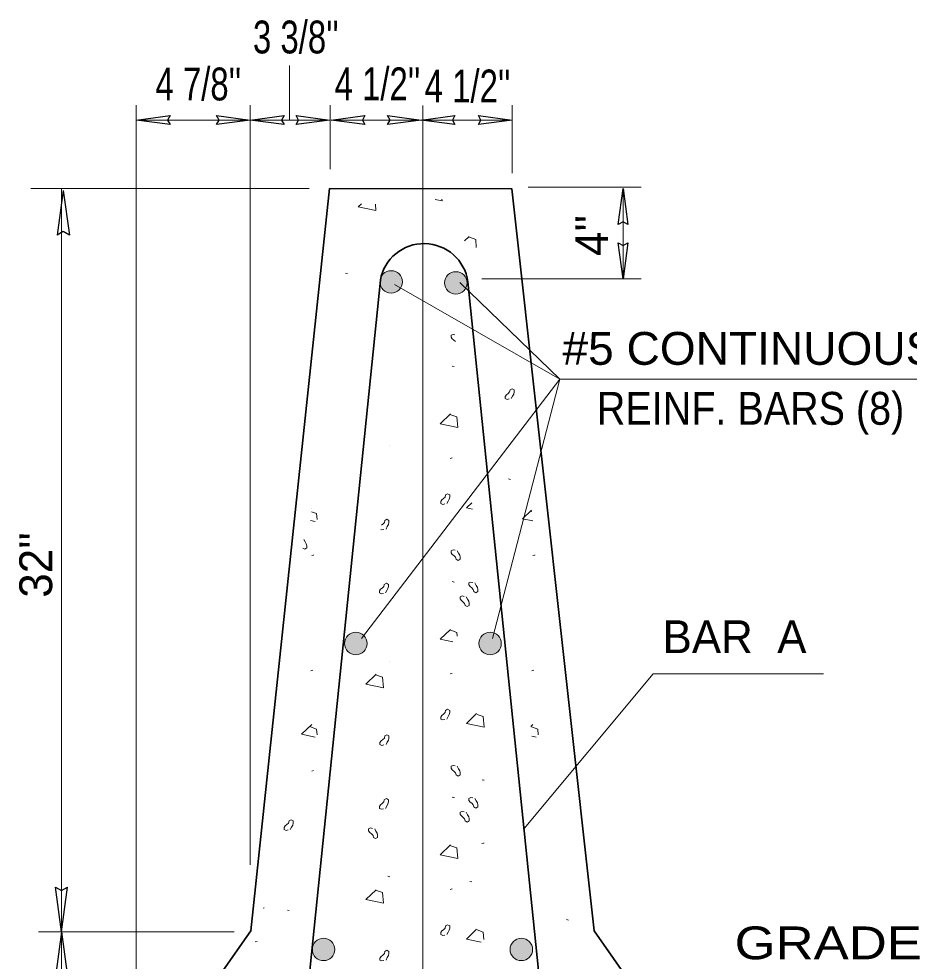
# Model space of a CAD drawing. Extents: x 124 to 525, y -471 to -16.
# Drawn here: x 244.82 to 278.72, y -226.86 to -190.98 of the extents above; entities that cross this region are included whole.
import ezdxf

# ---------------------------------------------------------------- set-up
doc = ezdxf.new("R2010")
doc.units = 0
doc.header["$LTSCALE"] = 0.5
doc.layers.add('1', color=7, linetype='Continuous', lineweight=13)

msp = doc.modelspace()

# ---------------------------------------------------------------- hatches: boundary and pattern name
at = {"layer": '1'}
for points in [[(258.5736, -200.9943, 1), (259.4292, -200.9943, 1)], [(261.0316, -201.0327, 1), (261.8872, -201.0327, 1)], [(257.2276, -214.7625, 1), (258.0832, -214.7625, 1)], [(262.3357, -214.7625, 1), (263.1912, -214.7625, 1)], [(255.9985, -226.409, 1), (256.8541, -226.409, 1)], [(263.5264, -226.409, 1), (264.3819, -226.409, 1)]]:
    msp.add_hatch(color=256, dxfattribs=at).paths.add_polyline_path(points)

# ---------------------------------------------------------------- linework, layer by layer
for p, q in [((255.1219, -194.8095), (255.1219, -192.7604)), ((249.2947, -230.9325), (249.2947, -194.2644)), ((253.6364, -223.1931), (253.6364, -194.2644)), ((256.6767, -194.2644), (256.6767, -196.7072)), ((260.199, -194.2823), (260.199, -244.4792)), ((263.6025, -194.2644), (263.6025, -196.8558)), ((249.2947, -194.8315), (253.6364, -194.8315)), ((249.2988, -194.8315), (249.2947, -194.8315)), ((253.6322, -194.8315), (253.6364, -194.8315)), ((256.6613, -194.8315), (253.6364, -194.8315)), ((253.6406, -194.8315), (253.6364, -194.8315)), ((256.6572, -194.8315), (256.6613, -194.8315)), ((256.7203, -194.8315), (256.7162, -194.8315)), ((256.7203, -194.8315), (256.7162, -194.8315)), ((260.14, -194.8315), (260.1442, -194.8315)), ((260.1483, -194.8315), (260.1442, -194.8315)), ((263.5983, -194.8315), (263.6025, -194.8315)), ((255.873, -197.4341), (245.2815, -197.4341)), ((264.2096, -197.3902), (268.5176, -197.3902)), ((267.8252, -200.8715), (267.8252, -197.4378)), ((267.8252, -197.4423), (267.8252, -197.4378)), ((261.9664, -199.2646), (261.7939, -199.4303)), ((262.4493, -200.8715), (268.5176, -200.8715)), ((267.8252, -200.867), (267.8252, -200.8715)), ((265.4231, -204.7023), (259.1203, -201.0988)), ((265.4231, -204.7023), (261.6103, -201.0209)), ((265.4231, -204.7023), (257.8753, -214.5715)), ((265.4231, -204.7023), (262.8553, -214.5715)), ((265.4231, -204.7023), (279.2737, -204.7023)), ((258.9469, -207.2303), (258.9481, -207.2316)), ((255.9781, -209.6362), (255.9777, -209.6367)), ((264.3525, -209.7365), (264.3439, -209.7336)), ((255.9307, -210.0823), (256.0996, -210.1176)), ((258.9462, -215.435), (258.9481, -215.4371)), ((264.3944, -217.8417), (264.3117, -217.9212)), ((264.3527, -218.289), (264.5159, -218.3231)), ((253.0182, -225.7404), (245.5766, -225.7404))]:
    msp.add_line(p, q, dxfattribs=at)
at = {"layer": '1', "lineweight": 25}
for p, q in [((246.5127, -197.5091), (246.2787, -199.2121)), ((246.5127, -197.5091), (246.7467, -199.2121)), ((246.448, -225.7404), (246.214, -224.0374)), ((246.448, -225.7404), (246.682, -224.0374)), ((246.448, -225.7404), (246.214, -227.4434)), ((246.448, -225.7404), (246.682, -227.4434))]:
    msp.add_line(p, q, dxfattribs=at)
at = {"layer": '1', "lineweight": 35}
for p, q in [((258.5871, -200.9302), (254.4784, -241.0893)), ((261.9206, -200.9882), (266.0389, -241.2413))]:
    msp.add_line(p, q, dxfattribs=at)
at = {"layer": '1', "lineweight": 25}
for points in [[(249.2947, -194.8315), (250.5783, -194.6589), (250.4794, -194.8315), (250.5783, -195.0041)], [(253.6364, -194.8315), (252.3528, -195.0041), (252.4517, -194.8315), (252.3528, -194.6589)], [(253.6364, -194.8315), (254.92, -194.6589), (254.8212, -194.8315), (254.92, -195.0041)], [(256.6613, -194.8315), (255.3777, -195.0041), (255.4766, -194.8315), (255.3777, -194.6589)], [(256.7162, -194.8315), (257.9998, -194.6589), (257.9009, -194.8315), (257.9998, -195.0041)], [(256.7162, -194.8315), (257.9998, -194.6589), (257.9009, -194.8315), (257.9998, -195.0041)], [(260.1442, -194.8315), (258.8605, -195.0041), (258.9594, -194.8315), (258.8605, -194.6589)], [(260.1442, -194.8315), (261.4278, -194.6589), (261.3289, -194.8315), (261.4278, -195.0041)], [(263.6025, -194.8315), (262.3188, -195.0041), (262.4178, -194.8315), (262.3188, -194.6589)], [(267.8252, -197.4378), (268.0094, -198.807), (267.8252, -198.7016), (267.6411, -198.807)], [(267.8252, -200.8715), (267.6411, -199.5023), (267.8252, -199.6077), (268.0094, -199.5023)]]:
    msp.add_lwpolyline(points, close=True, dxfattribs=at)
at = {"layer": '1'}
for points in [[(256.7162, -194.8315), (260.1442, -194.8315), (263.6025, -194.8315)], [(246.448, -197.4341), (246.448, -225.7404), (246.448, -234.7127)], [(257.8667, -198.0214), (257.7455, -198.138), (258.416, -198.2782), (258.397, -198.0299)], [(260.6694, -197.8545), (260.9355, -197.9101), (260.9308, -197.8493)], [(262.2397, -199.6813), (262.2159, -199.3738), (261.9821, -199.2957)], [(257.2628, -200.6559), (257.3362, -200.6746), (257.3382, -200.6767)], [(261.4448, -203.2662), (261.3894, -203.2109), (261.3271, -203.1639), (261.2802, -203.1016), (261.2804, -203.0238), (261.3584, -202.9924), (261.4182, -203.0043)], [(261.3212, -204.1997), (261.3945, -204.2184), (261.3965, -204.2206)], [(263.5726, -205.4346), (263.6192, -205.3407), (263.6661, -205.2629), (263.6817, -205.1849), (263.6817, -205.1069), (263.6039, -205.0602), (263.5256, -205.1069), (263.5099, -205.1849), (263.4477, -205.2471), (263.3852, -205.2941), (263.3386, -205.3564), (263.3388, -205.4344), (263.4166, -205.4656), (263.4946, -205.4502)], [(261.2527, -206.0221), (260.8629, -206.3966), (261.5336, -206.5369), (261.5023, -206.1312), (261.2684, -206.0532)], [(261.3212, -207.6927), (261.2481, -207.7116), (261.2459, -207.7136)], [(263.4624, -208.4975), (263.5358, -208.5162), (263.5378, -208.5183)], [(261.1181, -209.4338), (261.1649, -209.3402), (261.2116, -209.2621), (261.2272, -209.1842), (261.2272, -209.1059), (261.1492, -209.0594), (261.0712, -209.1062), (261.0554, -209.1842), (260.9932, -209.2464), (260.9307, -209.2934), (260.8841, -209.3556), (260.8841, -209.4338), (260.9621, -209.4649), (261.0401, -209.4494)], [(262.0686, -209.4043), (261.8631, -209.6017), (262.0935, -209.65)], [(256.1792, -210.0377), (256.1617, -209.8117), (255.9661, -209.7464)], [(264.3464, -209.6823), (264.0046, -210.0108), (264.3928, -210.0918)], [(258.8033, -210.4042), (258.8502, -210.3107), (258.897, -210.2327), (258.9127, -210.1547), (258.9127, -210.0768), (258.8347, -210.03), (258.7567, -210.0767), (258.741, -210.1547), (258.6787, -210.217), (258.6288, -210.2544)], [(258.6113, -210.4211), (258.6475, -210.4355), (258.7253, -210.4198)], [(255.6788, -210.8004), (255.7209, -210.8846), (255.7677, -210.9624), (255.7836, -211.0404), (255.7834, -211.1186), (255.7054, -211.1652), (255.6411, -211.1267)], [(261.5141, -211.2291), (261.5609, -211.3227), (261.6078, -211.4006), (261.6236, -211.4786), (261.6234, -211.5567), (261.5454, -211.6034), (261.4676, -211.5567), (261.4518, -211.4786), (261.3894, -211.4164), (261.3271, -211.3694), (261.2802, -211.3071), (261.2804, -211.2292), (261.3584, -211.1979), (261.4361, -211.2134)], [(255.9725, -211.4107), (256.0457, -211.3921), (256.0477, -211.3899)], [(264.3888, -211.4107), (264.462, -211.3921), (264.464, -211.3899)], [(258.7836, -212.8368), (258.8306, -212.7433), (258.8773, -212.6655), (258.8931, -212.5873), (258.8929, -212.5095), (258.8149, -212.4625), (258.7369, -212.5095), (258.7212, -212.5873), (258.6591, -212.6497), (258.5964, -212.6967), (258.5498, -212.7588), (258.5498, -212.8372), (258.6277, -212.8683), (258.7057, -212.8525)], [(261.3212, -212.4052), (261.3945, -212.4239), (261.3965, -212.4261)], [(262.1883, -212.4532), (262.2352, -212.5469), (262.282, -212.6248), (262.2978, -212.7027), (262.2977, -212.7809), (262.2197, -212.8276), (262.1418, -212.7809), (262.126, -212.7027), (262.0637, -212.6406), (262.0013, -212.5936), (261.9545, -212.5312), (261.9547, -212.4534), (262.0327, -212.4221), (262.1103, -212.4376)], [(261.8574, -212.9828), (261.9042, -213.0765), (261.9511, -213.1543), (261.9669, -213.2323), (261.9667, -213.3105), (261.8888, -213.3572), (261.8109, -213.3105), (261.7951, -213.2323), (261.7328, -213.1702), (261.6704, -213.1232), (261.6236, -213.0608), (261.6237, -212.983), (261.7018, -212.9517), (261.7794, -212.9672)], [(261.2527, -214.2276), (260.8629, -214.6021), (261.348, -214.7036)], [(261.5132, -214.4787), (261.5023, -214.3367), (261.2684, -214.2587)], [(255.9394, -215.7969), (256.0126, -215.7782), (256.0146, -215.7759)], [(258.4215, -215.9317), (258.032, -216.3062), (258.7025, -216.4463), (258.6715, -216.0408), (258.4375, -215.9628)], [(261.3212, -215.8982), (261.2481, -215.9171), (261.2459, -215.9191)], [(264.0568, -221.8082), (268.9768, -215.9152), (275.4599, -215.9152)], [(264.3558, -215.7969), (264.4289, -215.7782), (264.4309, -215.7759)], [(261.1181, -217.6393), (261.1649, -217.5457), (261.2116, -217.4676), (261.2272, -217.3897), (261.2272, -217.3114), (261.1492, -217.2649), (261.0712, -217.3117), (261.0554, -217.3897), (260.9932, -217.4519), (260.9307, -217.4989), (260.8841, -217.5611), (260.8841, -217.6393), (260.9621, -217.6704), (261.0401, -217.6549)], [(262.2529, -217.4327), (261.8631, -217.8072), (262.5337, -217.9476), (262.5024, -217.5419), (262.2686, -217.4639)], [(255.9781, -217.8417), (255.5882, -218.2163), (256.0996, -218.3231)], [(256.1792, -218.2432), (256.1617, -218.0172), (255.9276, -217.9391)], [(264.5956, -218.2432), (264.5781, -218.0172), (264.3439, -217.9391)], [(258.8033, -218.6097), (258.8502, -218.5162), (258.897, -218.4382), (258.9127, -218.3602), (258.9127, -218.2823), (258.8347, -218.2355), (258.7567, -218.2822), (258.741, -218.3602), (258.6787, -218.4225), (258.6162, -218.4695), (258.5695, -218.5317), (258.5695, -218.6098), (258.6475, -218.641), (258.7253, -218.6253)], [(261.5141, -219.4346), (261.5609, -219.5282), (261.6078, -219.6061), (261.6236, -219.6841), (261.6234, -219.7622), (261.5454, -219.8089), (261.4676, -219.7622), (261.4518, -219.6841), (261.3894, -219.6219), (261.3271, -219.5749), (261.2802, -219.5126), (261.2804, -219.4347), (261.3584, -219.4034), (261.4361, -219.4189)], [(255.9725, -219.6162), (256.0457, -219.5976), (256.0477, -219.5954)], [(262.4586, -219.9491), (262.5319, -219.9677), (262.5339, -219.9699)], [(261.3212, -220.6107), (261.3945, -220.6294), (261.3965, -220.6316)], [(262.1883, -220.6587), (262.2352, -220.7524), (262.282, -220.8303), (262.2978, -220.9082), (262.2977, -220.9864), (262.2197, -221.0331), (262.1418, -220.9864), (262.126, -220.9082), (262.0637, -220.8461), (262.0013, -220.7991), (261.9545, -220.7368), (261.9547, -220.6589), (262.0327, -220.6276), (262.1103, -220.6431)], [(258.7836, -221.0423), (258.8306, -220.9488), (258.8773, -220.871), (258.8931, -220.7928), (258.8929, -220.715), (258.8149, -220.668), (258.7369, -220.715), (258.7212, -220.7928), (258.6591, -220.8552), (258.5964, -220.9022), (258.5498, -220.9643), (258.5498, -221.0427), (258.6277, -221.0738), (258.7057, -221.058)], [(261.8574, -221.1883), (261.9042, -221.282), (261.9511, -221.3598), (261.9669, -221.4378), (261.9667, -221.516), (261.8888, -221.5627), (261.8109, -221.516), (261.7951, -221.4378), (261.7328, -221.3757), (261.6704, -221.3287), (261.6236, -221.2663), (261.6237, -221.1885), (261.7018, -221.1572), (261.7794, -221.1727)], [(255.1562, -221.8456), (255.2029, -221.7517), (255.2497, -221.6739), (255.2654, -221.5959), (255.2654, -221.5179), (255.1876, -221.4712), (255.1093, -221.5179), (255.0936, -221.5959), (255.0314, -221.6581), (254.9689, -221.7051), (254.9222, -221.7674), (254.9224, -221.8454), (255.0002, -221.8766), (255.0782, -221.8612)], [(258.3709, -221.817), (258.4178, -221.9107), (258.4646, -221.9885), (258.4804, -222.0665), (258.4803, -222.1447), (258.4022, -222.1913), (258.3244, -222.1447), (258.3086, -222.0665), (258.2462, -222.0043), (258.1839, -221.9573), (258.1371, -221.895), (258.1372, -221.8172), (258.2152, -221.7858), (258.2929, -221.8013)], [(261.2527, -222.4331), (260.8629, -222.8076), (261.5336, -222.9479), (261.5023, -222.5422), (261.2684, -222.4642)], [(262.4541, -222.3761), (262.5274, -222.3572), (262.5296, -222.3551)], [(258.8727, -223.6217), (258.9461, -223.6404), (258.9481, -223.6426)], [(261.9954, -223.8203), (262.0687, -223.839), (262.0707, -223.8412)], [(258.4215, -224.1372), (258.032, -224.5117), (258.7025, -224.6518), (258.6715, -224.2463), (258.4375, -224.1683)], [(261.3212, -224.1037), (261.2481, -224.1226), (261.2459, -224.1246)], [(254.1238, -224.8394), (254.1603, -224.83), (254.1614, -224.829)], [(255.0461, -224.9085), (255.1194, -224.9272), (255.1214, -224.9293)], [(265.6792, -225.2724), (265.7525, -225.2911), (265.7545, -225.2933)], [(261.1181, -225.8448), (261.1649, -225.7512), (261.2116, -225.6731), (261.2272, -225.5952), (261.2272, -225.5169), (261.1492, -225.4704), (261.0712, -225.5172), (261.0554, -225.5952), (260.9932, -225.6574), (260.9307, -225.7044), (260.8841, -225.7666), (260.8841, -225.8448), (260.9621, -225.8759), (261.0401, -225.8604)], [(262.2529, -225.6382), (261.8631, -226.0127), (262.4208, -226.1295)], [(262.5245, -226.0337), (262.5024, -225.7474), (262.2686, -225.6694)], [(253.8266, -226.123), (253.8999, -226.104), (253.9021, -226.102)], [(258.8033, -226.8152), (258.8502, -226.7217), (258.897, -226.6437), (258.9127, -226.5657), (258.9127, -226.4878), (258.8347, -226.441), (258.7567, -226.4877), (258.741, -226.5657), (258.6787, -226.628), (258.6162, -226.675), (258.5695, -226.7372), (258.5695, -226.8153), (258.6475, -226.8465), (258.7253, -226.8308)]]:
    msp.add_lwpolyline(points, dxfattribs=at)
at = {"layer": '1', "lineweight": 35}
msp.add_lwpolyline([(249.3215, -243.0395), (249.3215, -231.8906), (253.6505, -225.7076), (256.6536, -197.4431), (263.5896, -197.4456), (266.7228, -225.7076), (271.0517, -231.8906), (271.0517, -243.0395)], close=True, dxfattribs=at)
at = {"layer": '1', "lineweight": 25}
for points in [[(246.7467, -199.2121), (246.5102, -199.0803), (246.2787, -199.2121)], [(246.214, -224.0374), (246.4504, -224.1692), (246.682, -224.0374)]]:
    msp.add_lwpolyline(points, dxfattribs=at)
at = {"layer": '1'}
for centre in [(259.0014, -200.9943), (261.4594, -201.0327), (257.6554, -214.7625), (262.7635, -214.7625), (256.4263, -226.409), (263.9541, -226.409)]:
    msp.add_circle(centre, 0.4278, dxfattribs=at)
at = {"layer": '1', "lineweight": 35}
msp.add_arc((260.2493, -201.2229), 1.6878, 7.99329, 170.01262, dxfattribs=at)

# ---------------------------------------------------------------- texts
at = {"layer": '1'}
for s, width, p in [("3 3/8''", 0.75, (253.736, -192.2945)), ("4 7/8''", 0.75, (250.0229, -194.0833)), ("4 1/2''", 0.75, (256.8438, -194.077)), ("4 1/2''", 0.75, (260.2745, -194.1601)), ('#5 CONTINUOUS', 1.05, (265.5197, -204.1503)), ('REINF. BARS (8)', 0.9, (266.8305, -206.4325)), ('   GRADE', 1.2, (270.4013, -226.7849))]:
    msp.add_text(s, height=1.25, dxfattribs=dict(at, width=width)).set_placement(p)
for s, p in [("4''", (267.2602, -200.0086)), ("32''", (246.0921, -213.0172))]:
    msp.add_text(s, height=1.25, rotation=90, dxfattribs=at).set_placement(p)
msp.add_text('BAR  A', height=1.25, dxfattribs=at).set_placement((269.3309, -215.129))

doc.saveas('drawing.dxf')
